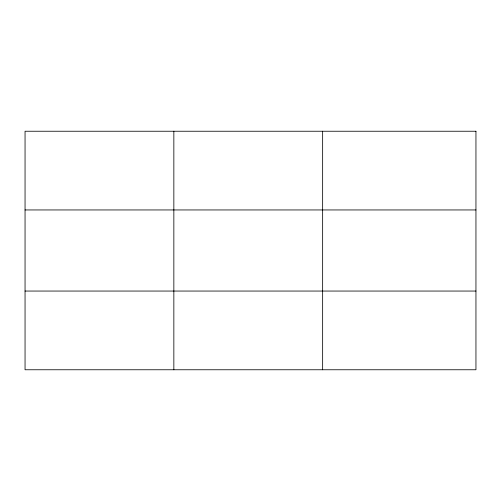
<?xml version="1.0" encoding="UTF-8"?>
<svg xmlns="http://www.w3.org/2000/svg" width="501" height="501" viewBox="0 0 501 501"><rect width="100%" height="100%" fill="white"/><g stroke="black" fill="none" stroke-linecap="round" stroke-linejoin="round"><path stroke-width="0.75" d="M173.847 131.237L173.847 369.763M322.644 131.237L322.644 369.763M25.05 209.95L475.95 209.95M25.05 291.05L475.95 291.05M475.95 131.237L475.95 369.763L25.05 369.763L25.05 131.237L475.95 131.237"/></g></svg>
